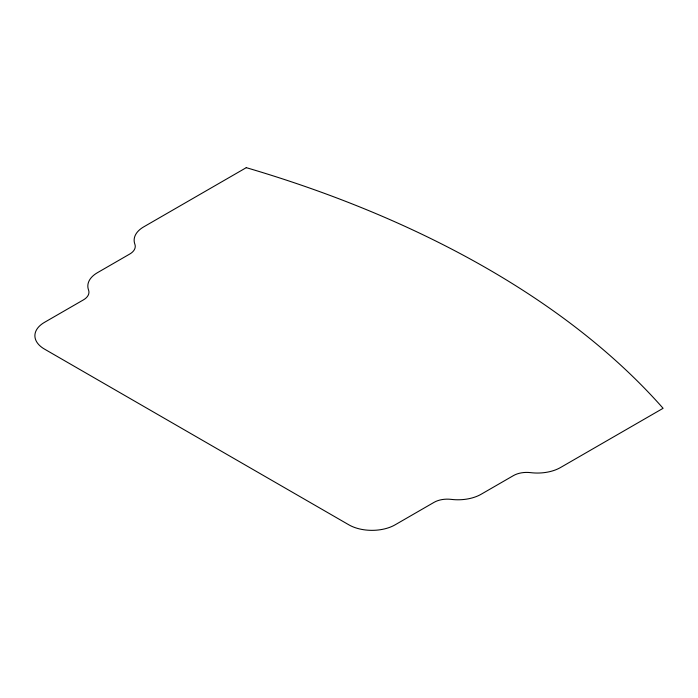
<?xml version="1.0" encoding="UTF-8"?>
<svg xmlns="http://www.w3.org/2000/svg" width="698" height="698" viewBox="0 0 698 698"><rect width="100%" height="100%" fill="white"/><g stroke="black" fill="none" stroke-linecap="round" stroke-linejoin="round"><path stroke-width="1.05" d="M246.281 167.66L143.736 226.859A32.745 18.907 0 0 0 134.854 244.143A18.715 10.802 0 0 1 129.776 254.02L97.423 272.7A32.745 18.907 0 0 0 88.541 289.984A18.715 10.802 0 0 1 83.463 299.861L44.489 322.354A32.745 18.907 0 0 0 44.489 349.096L348.834 524.809A32.745 18.907 0 0 0 395.147 524.809L434.121 502.307A18.715 10.802 0 0 1 451.222 499.375A32.745 18.907 0 0 0 481.158 494.245L513.51 475.565A18.715 10.802 0 0 1 530.62 472.642A32.745 18.907 0 0 0 560.546 467.512L663.1 408.304A951.802 549.518 0 0 0 246.281 167.66"/></g></svg>
